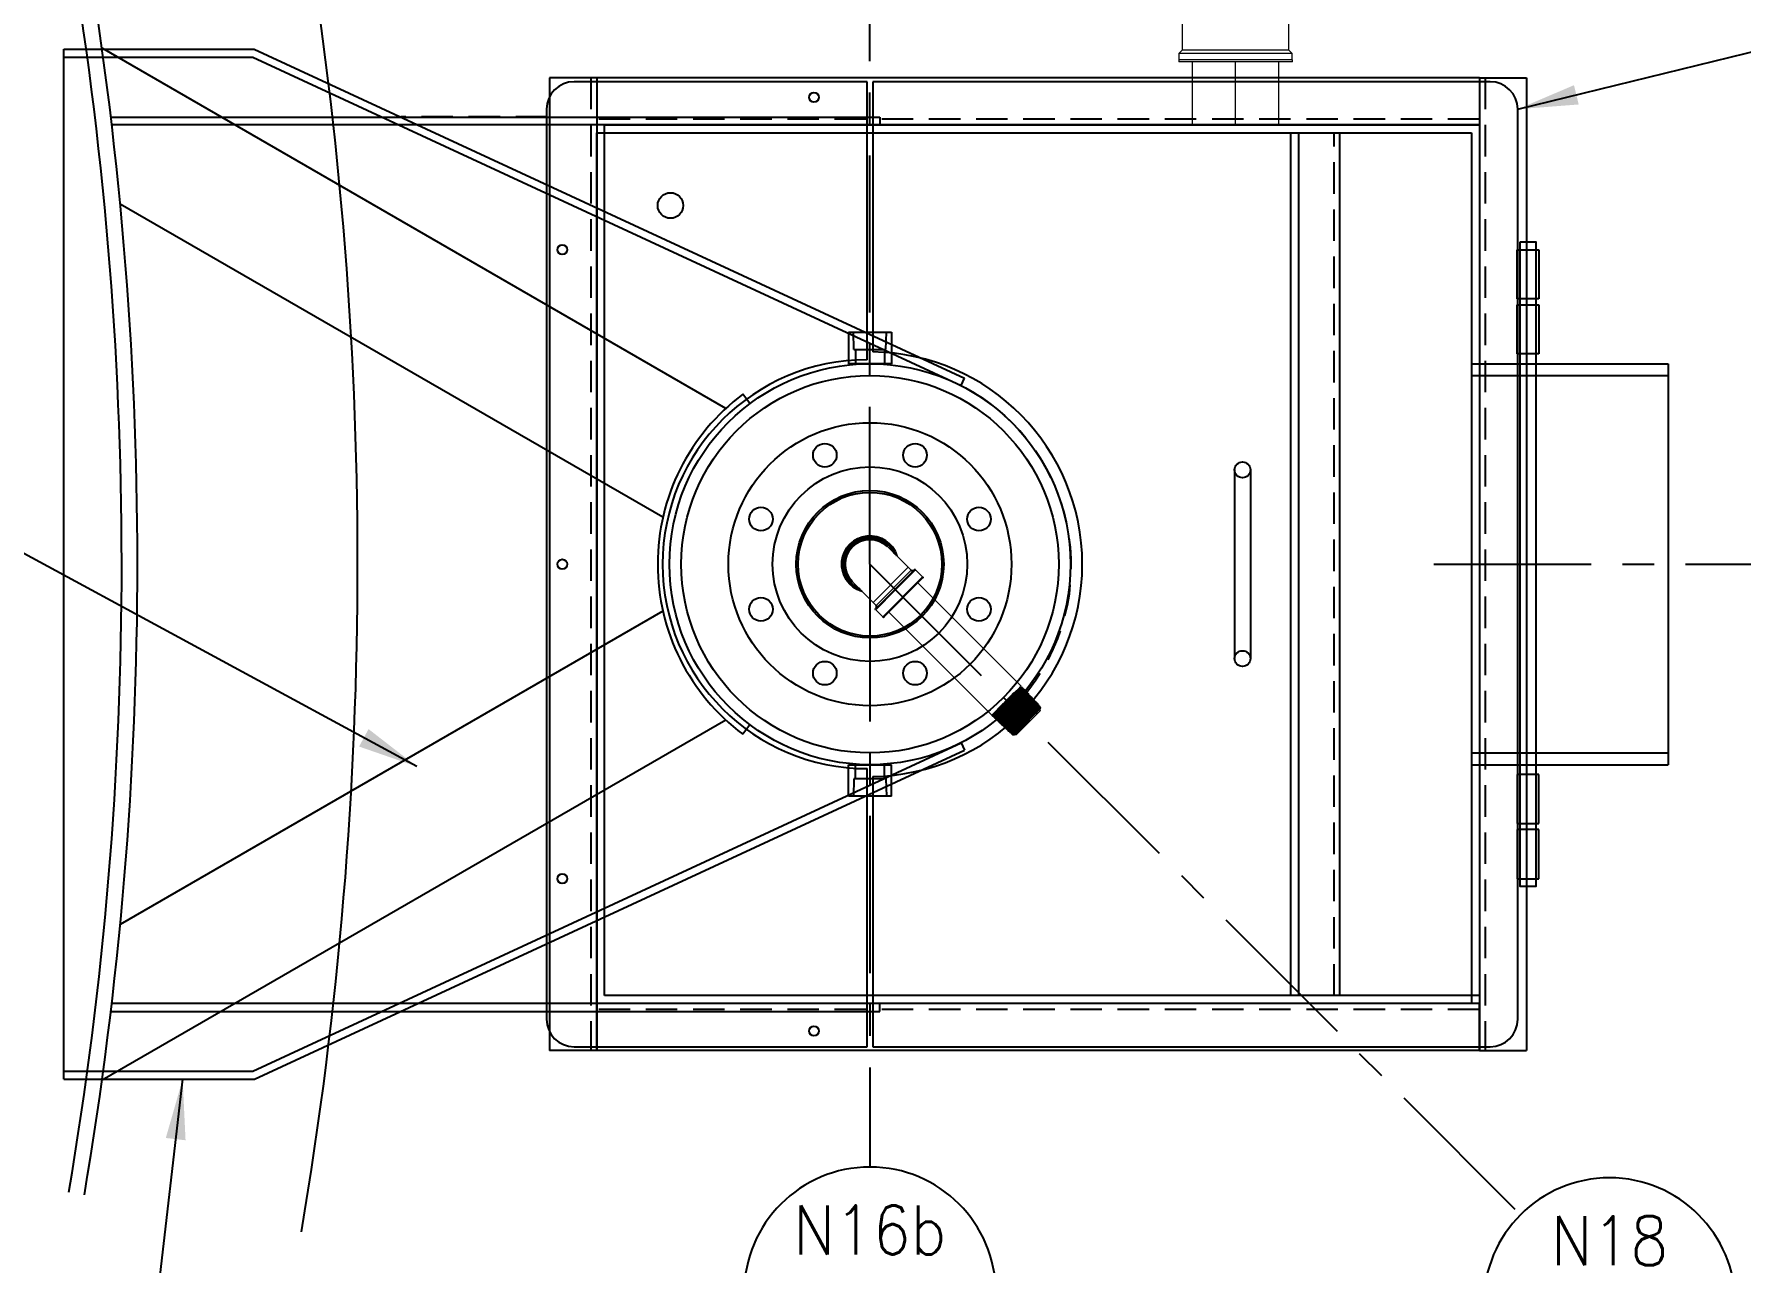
# Model space of a CAD drawing. Extents: x -36 to 1116, y 36 to 900.
# Drawn here: x 86 to 248.8, y 705 to 822.2 of the extents above; entities that cross this region are included whole.
import ezdxf
from ezdxf.enums import TextEntityAlignment as Align

# ---------------------------------------------------------------- set-up
doc = ezdxf.new("R2010")
doc.units = 0
doc.header["$LTSCALE"] = 12
doc.header["$MEASUREMENT"] = 0
doc.linetypes.add('CENTER', pattern=[2, 1.25, -0.25, 0.25, -0.25])
doc.linetypes.add('HIDDEN', pattern=[0.375, 0.25, -0.125])
doc.layers.get('0').update_dxf_attribs({"linetype": 'CONTINUOUS'})
for name, color, linetype in [('1.25x1.25x.25', 34, 'CONTINUOUS'), ('10 PIPE', 7, 'CONTINUOUS'), ('12 PIPE', 7, 'CONTINUOUS'), ('3-4-THRDCPLG', 14, 'CONTINUOUS'), ('4T-150-RFSO', 14, 'CONTINUOUS'), ('CENTER', 6, 'CENTER'), ('COVER', 3, 'CONTINUOUS'), ('DIM', 1, 'CONTINUOUS'), ('HANDLE', 2, 'CONTINUOUS'), ('SHELL', 40, 'CONTINUOUS')]:
    doc.layers.add(name, color=color, linetype=linetype)
doc.layers.add('AM_0', color=7, linetype='CONTINUOUS', lineweight=30)
doc.layers.add('AM_3', color=6, linetype='HIDDEN', lineweight=25)
doc.styles.add('ROMANS', font='ROMANS.shx', dxfattribs={"width": 0.85, "height": 5.76})
doc.styles.get("Standard").update_dxf_attribs({"font": 'sanss___.ttf'})
doc.dimstyles.get("Standard").update_dxf_attribs({"dimtxt": 0.18, "dimasz": 0.18, "dimexe": 0.18, "dimexo": 0.0625, "dimgap": 0.09, "dimtad": 0, "dimtih": 1, "dimtoh": 1, "dimdec": 4, "dimzin": 0, "dimdsep": 46, "dimtxsty": 'Standard', "dimcen": 0.09, "dimadec": 0, "dimazin": 0, "dimtfac": 1, "dimtdec": 4, "dimtofl": 0, "dimtmove": 0, "dimatfit": 3, "dimfxl": 1, "dimtolj": 1, "dimtzin": 0, "dimarcsym": 0})

# ---------------------------------------------------------------- blocks, each defined once
blk = doc.blocks.new('Nozzle Callout')
blk.add_line((0.25, 0), (-0.25, 0))
blk.add_circle((0, 0), 0.25)
at = {"style": 'ROMANS', "width": 0.9}
for tag, p in [('NZ-ID', (0, 0.125)), ('NZ-SZ', (0, -0.125))]:
    blk.add_attdef(tag, text='', height=0.0975, dxfattribs=at).set_placement(p, align=Align.MIDDLE)
blk = doc.blocks.new('04T')
at = {"layer": '4T-150-RFSO'}
for centre, radius in [((0, 0), 4.5), ((-1.435, 3.465), 0.375), ((1.435, 3.465), 0.375), ((0, 0), 3.094), ((0, 0), 2.285), ((-3.465, 1.435), 0.375), ((3.465, 1.435), 0.375), ((-3.465, -1.435), 0.375), ((3.465, -1.435), 0.375), ((-1.435, -3.465), 0.375), ((1.435, -3.465), 0.375)]:
    blk.add_circle(centre, radius, dxfattribs=at)
at = {"layer": 'SHELL'}
blk.add_circle((0, 0), 2.344, dxfattribs=at)
blk = doc.blocks.new('A$Cff0bea57')
at = {"layer": '3-4-THRDCPLG'}
for p, q in [((-0.688, 1), (-0.688, 0)), ((-0.688, 1), (0.688, 1)), ((-0.508, 0.454), (-0.525, 1)), ((0.508, 0.454), (0.525, 1)), ((0.688, 1), (0.688, 0)), ((0.688, 0), (-0.688, 0)), ((-0.508, 0.454), (0.508, 0.454)), ((-0.461, 0.454), (-0.461, 0)), ((0.461, 0.454), (0.461, 0))]:
    blk.add_line(p, q, dxfattribs=at)

msp = doc.modelspace()

# ---------------------------------------------------------------- linework, layer by layer
at = {"layer": '1.25x1.25x.25'}
for p, q in [((135.18812, 818.06496), (135.18812, 725.25246)), ((139.68812, 818.06496), (135.18812, 818.06496)), ((139.68812, 818.06496), (139.68812, 725.25246)), ((223.87562, 818.06496), (139.68812, 818.06496)), ((223.87562, 818.06496), (223.87562, 725.25246)), ((223.87562, 818.06496), (228.37562, 818.06496)), ((228.37562, 818.06496), (228.37562, 725.25246)), ((223.87562, 813.56496), (139.68812, 813.56496)), ((223.87562, 729.75246), (139.68812, 729.75246)), ((139.68812, 725.25246), (139.68812, 729.75246)), ((223.87562, 725.25246), (223.87562, 729.75246)), ((139.68812, 725.25246), (135.18812, 725.25246)), ((223.87562, 725.25246), (139.68812, 725.25246)), ((223.87562, 725.25246), (228.37562, 725.25246))]:
    msp.add_line(p, q, dxfattribs=at)
at = {"layer": '1.25x1.25x.25', "linetype": 'HIDDEN'}
for p, q in [((139.12562, 818.06496), (139.12562, 725.25246)), ((224.43812, 818.06496), (224.43812, 725.25246)), ((223.87562, 814.12746), (139.68812, 814.12746)), ((223.87562, 729.18996), (139.68812, 729.18996))]:
    msp.add_line(p, q, dxfattribs=at)
at = {"layer": '10 PIPE'}
for p, q in [((154.29935, 786.97648), (153.62575, 787.87752)), ((154.29935, 756.34094), (153.62575, 755.4399))]:
    msp.add_line(p, q, dxfattribs=at)
for radius in [19.125, 18]:
    msp.add_circle((165.75062, 771.65871), radius, dxfattribs=at)
msp.add_arc((165.75062, 771.65871), 20.25, 126.7810888, 233.2189112, dxfattribs=at)
at = {"layer": '12 PIPE'}
for p, q in [((223.12562, 790.78371), (241.87562, 790.78371)), ((223.12562, 789.65871), (241.87562, 789.65871)), ((241.87562, 790.78371), (241.87562, 752.53371)), ((223.12562, 753.65871), (241.87562, 753.65871)), ((223.12562, 752.53371), (241.87562, 752.53371))]:
    msp.add_line(p, q, dxfattribs=at)
at = {"layer": 'AM_0', "lineweight": 18}
for p, q in [((195.53702, 830.858), (195.53702, 820.69753)), ((205.71422, 820.69753), (205.71422, 830.858)), ((195.53702, 820.69753), (195.21756, 820.37807)), ((205.71422, 820.69753), (195.53702, 820.69753)), ((206.03369, 820.37807), (205.71422, 820.69753)), ((195.21156, 819.78511), (195.21156, 819.58946)), ((206.03969, 819.78511), (195.21156, 819.78511)), ((206.03969, 819.58946), (195.21156, 819.58946)), ((195.21756, 820.37807), (195.21756, 819.78511)), ((206.03369, 820.37807), (195.21756, 820.37807)), ((196.50062, 813.56496), (196.50062, 819.58946)), ((200.62562, 813.56496), (200.62562, 819.58946)), ((204.75062, 813.56496), (204.75062, 819.58946)), ((206.03369, 819.78511), (206.03369, 820.37807)), ((206.03969, 819.58946), (206.03969, 819.78511)), ((169.39835, 771.36479), (167.42753, 773.33561)), ((169.39835, 771.36479), (166.04454, 768.01098)), ((166.30111, 767.43622), (169.97311, 771.10823)), ((166.33293, 767.7226), (169.68673, 771.07641)), ((166.96932, 766.64073), (170.76861, 770.44001)), ((170.76861, 770.31273), (167.0966, 766.64073)), ((170.10039, 771.10823), (168.20075, 769.20858)), ((169.68673, 771.07641), (169.39835, 771.36479)), ((170.76861, 770.44001), (170.10039, 771.10823)), ((164.07372, 769.9818), (166.04454, 768.01098)), ((168.20075, 769.20858), (166.30111, 767.30894)), ((180.16606, 760.03281), (170.32737, 769.8715)), ((166.04454, 768.01098), (166.33293, 767.7226)), ((166.30111, 767.30894), (166.96932, 766.64073)), ((167.53784, 767.08196), (177.37652, 757.24328)), ((179.38762, 759.25438), (178.45826, 758.32502)), ((179.38762, 759.25438), (180.16606, 760.03281)), ((180.10466, 759.84638), (180.08216, 759.86888)), ((180.28333, 759.65616), (180.26086, 759.67863)), ((180.28944, 759.89507), (180.29286, 759.89733)), ((180.31319, 759.87622), (180.29372, 759.89695)), ((180.31338, 759.87512), (180.31059, 759.87378)), ((180.46205, 759.46594), (180.43959, 759.4884)), ((180.49189, 759.68604), (180.47251, 759.70666)), ((180.64079, 759.27578), (180.61834, 759.29823)), ((180.64724, 759.51275), (180.64343, 759.5014)), ((180.67069, 759.49575), (180.65121, 759.51648)), ((180.81952, 759.08554), (180.79704, 759.10802)), ((180.8269, 759.32348), (180.83005, 759.32487)), ((180.84942, 759.30553), (180.8299, 759.3263)), ((180.9982, 758.89532), (180.97575, 758.91777)), ((181.02806, 759.11541), (181.00868, 759.13603)), ((181.02827, 759.11439), (181.02569, 759.11318)), ((181.17695, 758.70513), (181.1545, 758.72758)), ((181.20676, 758.92522), (181.18727, 758.94596)), ((181.361, 758.7508), (181.36398, 758.74914)), ((181.38557, 758.73491), (181.36612, 758.75561)), ((177.37652, 757.24328), (178.45826, 758.32502)), ((177.41731, 757.20494), (177.43806, 757.18546)), ((177.60758, 757.02617), (177.62829, 757.00671)), ((177.60858, 757.03148), (177.61232, 757.03121)), ((177.635, 757.2384), (177.65746, 757.21594)), ((177.82523, 757.05971), (177.8477, 757.03724)), ((181.96993, 757.6598), (179.72047, 755.41034)), ((181.35567, 758.51496), (181.33322, 758.53741)), ((181.53437, 758.32471), (181.51191, 758.34717)), ((181.5406, 758.56374), (181.5439, 758.5659)), ((181.56429, 758.54471), (181.54475, 758.56551)), ((181.71308, 758.13451), (181.69064, 758.15694)), ((181.74295, 758.35457), (181.72354, 758.37522)), ((181.89185, 757.94432), (181.86939, 757.96678)), ((181.89839, 758.18142), (181.89479, 758.17029)), ((181.92165, 758.16438), (181.90224, 758.18504)), ((181.99899, 757.68887), (181.96993, 757.6598)), ((181.99899, 757.68887), (182.00789, 757.97473)), ((177.79765, 756.84758), (177.81848, 756.82801)), ((177.81167, 756.87141), (177.79826, 756.84822)), ((177.988, 756.66872), (178.00857, 756.64939)), ((178.01017, 756.64918), (178.01843, 756.65139)), ((178.01542, 756.88096), (178.03789, 756.85849)), ((178.17771, 756.49095), (178.18003, 756.49215)), ((178.1781, 756.4901), (178.19886, 756.4706)), ((178.20048, 756.47051), (178.20874, 756.47272)), ((178.20561, 756.70222), (178.22807, 756.67976)), ((178.36839, 756.31131), (178.38912, 756.29183)), ((178.37407, 756.32414), (178.37261, 756.3158)), ((178.39099, 756.29185), (178.39925, 756.29406)), ((178.39584, 756.52354), (178.41829, 756.50109)), ((178.55857, 756.13261), (178.57929, 756.11314)), ((178.58133, 756.11315), (178.58959, 756.11536)), ((178.58605, 756.34482), (178.60852, 756.32236)), ((178.74875, 755.95391), (178.7694, 755.93451)), ((178.77121, 755.93436), (178.77947, 755.93657)), ((178.77622, 756.16607), (178.79869, 756.1436)), ((178.93902, 755.77514), (178.95968, 755.75572)), ((178.93993, 755.78035), (178.94362, 755.78004)), ((178.96645, 755.98735), (178.98889, 755.96492)), ((179.12909, 755.59654), (179.14993, 755.57696)), ((179.14256, 755.61981), (179.12968, 755.59717)), ((179.15667, 755.80867), (179.17913, 755.78622)), ((179.31943, 755.41769), (179.34, 755.39837)), ((179.34686, 755.62992), (179.36931, 755.60747)), ((179.53703, 755.4512), (179.56009, 755.42814)), ((179.55734, 755.40526), (179.72047, 755.41034))]:
    msp.add_line(p, q, dxfattribs=at)
at = {"layer": 'AM_0', "flags": 128}
for points in [[(177.44164, 757.18927), (177.43787, 757.18788), (177.46143, 757.22125), (177.52497, 757.29479), (177.62294, 757.40258), (177.75811, 757.54775), (177.91894, 757.71838), (178.10996, 757.91941), (178.28939, 758.10745), (178.48397, 758.3108), (178.68101, 758.5164), (178.88471, 758.72891), (179.10866, 758.96257), (179.32949, 759.19351), (179.38762, 759.25438)], [(179.50837, 759.37513), (179.18819, 759.03967), (178.84061, 758.67683), (178.53901, 758.36214), (178.25005, 758.0601), (177.9884, 757.78535), (177.76722, 757.55109), (177.59787, 757.36866), (177.489, 757.2467), (177.44622, 757.19083), (177.45602, 757.19567)], [(177.63292, 757.01164), (177.63018, 757.01362), (177.66415, 757.05763), (177.7348, 757.13804), (177.844, 757.25729), (177.98248, 757.40554), (178.15407, 757.58716), (178.34424, 757.78712), (178.55833, 758.01123), (178.77823, 758.24092), (179.01013, 758.48283), (179.23442, 758.71691), (179.45741, 758.94992), (179.66025, 759.16255), (179.84863, 759.36095), (180.00658, 759.52869), (180.13852, 759.67064), (180.2332, 759.77513), (180.29324, 759.84517), (180.31185, 759.87284)], [(180.07478, 759.86005), (180.06313, 759.83952), (179.98436, 759.74767), (179.84818, 759.5984), (179.66161, 759.39874), (179.43431, 759.15835), (179.1778, 758.88876), (178.90513, 758.603), (178.6301, 758.31488), (178.36664, 758.03834), (178.12813, 757.78674), (177.92662, 757.57214), (177.77246, 757.4049), (177.67356, 757.29291), (177.63506, 757.24132), (177.64036, 757.24376)], [(180.30248, 759.85752), (180.29927, 759.84758), (180.22535, 759.76057), (180.08778, 759.60991), (179.8936, 759.40264), (179.65283, 759.14879), (179.37771, 758.86058), (179.08215, 758.55193), (178.78114, 758.23783), (178.48985, 757.93346), (178.22307, 757.65359), (177.99425, 757.41169), (177.81503, 757.21938), (177.69467, 757.08593), (177.6393, 757.01747), (177.64677, 757.01727)], [(180.1012, 759.84292), (180.08619, 759.81647), (180.00742, 759.72461), (179.87124, 759.57534), (179.68467, 759.37568), (179.45737, 759.1353), (179.20086, 758.8657), (178.92818, 758.57994), (178.65315, 758.29182), (178.3897, 758.01528), (178.15119, 757.76368), (177.94967, 757.54908), (177.79552, 757.38184), (177.69662, 757.26985), (177.65812, 757.21827), (177.65883, 757.21859)], [(177.82234, 756.83212), (177.82527, 756.84241), (177.86761, 756.89445), (177.94922, 756.98616), (178.06325, 757.1099), (178.21271, 757.26946), (178.38506, 757.45153), (178.58498, 757.66154), (178.79571, 757.88197), (179.02299, 758.11936), (179.24779, 758.35386), (179.47625, 758.59243), (179.68923, 758.81512), (179.89254, 759.02853), (180.06913, 759.21483), (180.22378, 759.37958), (180.34351, 759.50902), (180.43147, 759.60708), (180.48026, 759.66558), (180.48731, 759.67924)], [(180.25269, 759.66945), (180.25002, 759.65998), (180.18304, 759.57991), (180.05793, 759.44172), (179.88111, 759.25181), (179.66174, 759.01935), (179.411, 758.75552), (179.14159, 758.47303), (178.86722, 758.18556), (178.60173, 757.90699), (178.35863, 757.65081), (178.15022, 757.42931), (177.98711, 757.25311), (177.87777, 757.13068), (177.82778, 757.0676), (177.83278, 757.06725)], [(180.48234, 759.66833), (180.48451, 759.66638), (180.42351, 759.5923), (180.29814, 759.45383), (180.11485, 759.25746), (179.88303, 759.01255), (179.61457, 758.731), (179.32301, 758.42636), (179.02314, 758.1134), (178.73009, 757.80727), (178.45871, 757.52279), (178.22274, 757.27374), (178.0341, 757.07201), (177.90254, 756.92736), (177.83481, 756.84654), (177.83457, 756.83616)], [(180.2766, 759.64944), (180.27308, 759.63692), (180.2061, 759.55686), (180.08099, 759.41866), (179.90417, 759.22875), (179.68479, 758.99629), (179.43406, 758.73246), (179.16465, 758.44997), (178.89027, 758.16251), (178.62479, 757.88393), (178.38169, 757.62775), (178.17328, 757.40625), (178.01017, 757.23006), (177.90082, 757.10762), (177.85084, 757.04455), (177.8534, 757.04436)], [(178.0088, 756.64964), (178.02206, 756.67259), (178.07501, 756.73553), (178.16281, 756.83315), (178.28795, 756.96828), (178.43971, 757.12985), (178.62238, 757.32253), (178.82046, 757.53041), (179.03954, 757.7595), (179.26107, 757.99083), (179.4913, 758.23107), (179.71076, 758.46032), (179.92562, 758.6852), (180.1177, 758.88707), (180.29239, 759.07178), (180.43488, 759.22405), (180.54911, 759.34832), (180.62536, 759.43434), (180.66567, 759.48468), (180.66603, 759.48927)], [(180.66377, 759.48107), (180.6672, 759.48263), (180.60855, 759.40925), (180.46833, 759.25432), (180.25588, 759.02714), (179.98491, 758.74145), (179.67283, 758.41465), (179.33967, 758.06676), (179.00671, 757.71908), (178.69522, 757.39287), (178.42519, 757.10811), (178.21389, 756.8821), (178.07496, 756.72844), (178.01759, 756.65635), (178.02868, 756.66165)], [(180.43255, 759.47998), (180.43459, 759.47811), (180.37945, 759.40988), (180.26552, 759.28287), (180.09872, 759.10298), (179.88761, 758.87878), (179.64305, 758.62113), (179.3774, 758.3424), (179.10417, 758.05609), (178.83719, 757.77601), (178.58999, 757.51573), (178.37513, 757.28778), (178.20349, 757.10305), (178.08396, 756.97044), (178.02271, 756.8961), (178.0229, 756.88843)], [(180.45426, 759.45815), (180.45765, 759.45506), (180.40251, 759.38682), (180.28858, 759.25981), (180.12178, 759.07992), (179.91067, 758.85572), (179.6661, 758.59807), (179.40046, 758.31934), (179.12723, 758.03303), (178.86025, 757.75296), (178.61305, 757.49267), (178.39819, 757.26472), (178.22654, 757.07999), (178.10702, 756.94738), (178.04577, 756.87304), (178.0459, 756.86769)], [(178.20205, 756.47399), (178.19858, 756.47271), (178.2221, 756.50628), (178.28249, 756.57643), (178.38134, 756.68532), (178.51024, 756.82399), (178.67274, 756.99654), (178.8551, 757.18866), (179.06239, 757.40599), (179.27711, 757.63049), (179.50528, 757.86868), (179.72761, 758.1008), (179.95036, 758.33357), (180.15469, 758.54769), (180.34634, 758.74935), (180.50906, 758.92187), (180.64741, 759.07023), (180.7496, 759.18223), (180.81847, 759.2611), (180.84803, 759.30047), (180.84564, 759.30074)], [(180.60992, 759.29102), (180.61684, 759.29392), (180.56392, 759.22628), (180.43656, 759.0842), (180.24328, 758.87619), (179.9966, 758.61479), (179.7124, 758.31587), (179.40897, 757.99772), (179.10573, 757.67976), (178.82211, 757.38141), (178.57631, 757.12089), (178.38414, 756.914), (178.25801, 756.77315), (178.20632, 756.70673), (178.21313, 756.70974)], [(180.84419, 759.2927), (180.84668, 759.29404), (180.79323, 759.22586), (180.65814, 759.07606), (180.45041, 758.8536), (180.18354, 758.57201), (179.87467, 758.24841), (179.54357, 757.90259), (179.21144, 757.55574), (178.89949, 757.22907), (178.6277, 756.94255), (178.41353, 756.71366), (178.27078, 756.55619), (178.20878, 756.47946), (178.21931, 756.4833)], [(180.63297, 759.26796), (180.63989, 759.27086), (180.58698, 759.20322), (180.45962, 759.06115), (180.26634, 758.85314), (180.01966, 758.59173), (179.73546, 758.29281), (179.43203, 757.97466), (179.12879, 757.6567), (178.84516, 757.35835), (178.59937, 757.09784), (178.4072, 756.89094), (178.28107, 756.75009), (178.22938, 756.68367), (178.23232, 756.68497)], [(178.39394, 756.29695), (178.39102, 756.29885), (178.42317, 756.34072), (178.49429, 756.42193), (178.59839, 756.53574), (178.73819, 756.68564), (178.90197, 756.85912), (179.09415, 757.06141), (179.29862, 757.27559), (179.52097, 757.50803), (179.74255, 757.73932), (179.96943, 757.9763), (180.18259, 758.19917), (180.38785, 758.41454), (180.568, 758.60439), (180.72792, 758.77442), (180.85419, 758.91039), (180.95014, 759.01644), (181.00771, 759.08372), (181.02672, 759.11206)], [(180.78991, 759.10204), (180.79621, 759.10523), (180.74807, 759.04236), (180.62545, 758.90502), (180.43655, 758.7014), (180.19371, 758.44383), (179.91255, 758.14795), (179.61112, 757.8318), (179.30878, 757.51473), (179.02484, 757.21607), (178.77755, 756.95405), (178.58284, 756.74462), (178.45327, 756.60034), (178.39738, 756.52972), (178.40423, 756.53194)], [(181.02589, 759.10518), (180.97754, 759.04211), (180.84762, 758.89746), (180.64466, 758.67977), (180.38189, 758.40229), (180.07626, 758.08193), (179.7473, 757.73825), (179.41607, 757.3923), (179.10376, 757.06526), (178.83031, 756.77709), (178.6133, 756.54536), (178.46678, 756.38412), (178.40028, 756.30289), (178.40986, 756.30468)], [(180.81295, 759.07898), (180.81927, 759.08217), (180.77113, 759.0193), (180.64851, 758.88196), (180.45961, 758.67834), (180.21677, 758.42077), (179.93561, 758.12489), (179.63418, 757.80874), (179.33183, 757.49167), (179.0479, 757.19302), (178.8006, 756.931), (178.60589, 756.72156), (178.47633, 756.57728), (178.42044, 756.50666), (178.42392, 756.50779)], [(178.58289, 756.11696), (178.58544, 756.12666), (178.62792, 756.17914), (178.7056, 756.26663), (178.82065, 756.39168), (178.96323, 756.54407), (179.13735, 756.72819), (179.32823, 756.92887), (179.54125, 757.1519), (179.75836, 757.37881), (179.98571, 757.61617), (180.20404, 757.8443), (180.41952, 758.06979), (180.6139, 758.27396), (180.79264, 758.46272), (180.94058, 758.62045), (181.06184, 758.75174), (181.14609, 758.84577), (181.19562, 758.90533), (181.20257, 758.91877)], [(180.97003, 758.91327), (180.97535, 758.91629), (180.93188, 758.8581), (180.81401, 758.72551), (180.62955, 758.52632), (180.39055, 758.2726), (180.11246, 757.97979), (179.81311, 757.66572), (179.51171, 757.34959), (179.22756, 757.05072), (178.97886, 756.7873), (178.78164, 756.57535), (178.6487, 756.42769), (178.58873, 756.35299), (178.59514, 756.35391)], [(181.20206, 758.91232), (181.16156, 758.85805), (181.03671, 758.71849), (180.83858, 758.50563), (180.57997, 758.23229), (180.2776, 757.9152), (179.95085, 757.57373), (179.6206, 757.22875), (179.30798, 756.90141), (179.03299, 756.6117), (178.81324, 756.37723), (178.66297, 756.21223), (178.59202, 756.12656), (178.59986, 756.12563)], [(180.99308, 758.8902), (180.9984, 758.89323), (180.95494, 758.83504), (180.83707, 758.70245), (180.65261, 758.50326), (180.41361, 758.24954), (180.13552, 757.95673), (179.83617, 757.64266), (179.53477, 757.32653), (179.25062, 757.02766), (179.00192, 756.76424), (178.8047, 756.55229), (178.67176, 756.40463), (178.61178, 756.32993), (178.61507, 756.3304)], [(178.77001, 755.93517), (178.78282, 755.9577), (178.83306, 756.01769), (178.92158, 756.11626), (179.04084, 756.24529), (179.19412, 756.40861), (179.36844, 756.5927), (179.56865, 756.80295), (179.77785, 757.02192), (180.00188, 757.25598), (180.22182, 757.4857), (180.44384, 757.71775), (180.64918, 757.93287), (180.84359, 758.13731), (181.01062, 758.31412), (181.15492, 758.46844), (181.26423, 758.58754), (181.34156, 758.67489), (181.38024, 758.72337), (181.38068, 758.72801)], [(181.15424, 758.72711), (181.11541, 758.67356), (181.00223, 758.54565), (180.82224, 758.35094), (180.58713, 758.10111), (180.31214, 757.81139), (180.01493, 757.49946), (179.71454, 757.18434), (179.43023, 756.88532), (179.18023, 756.6206), (178.98059, 756.40623), (178.84429, 756.25521), (178.78029, 756.17648), (178.78575, 756.1756)], [(181.37893, 758.72032), (181.34529, 758.67371), (181.2255, 758.53919), (181.03214, 758.33112), (180.77776, 758.06202), (180.47872, 757.74825), (180.15422, 757.40903), (179.82503, 757.06512), (179.51218, 756.73754), (179.23572, 756.44636), (179.01335, 756.20926), (178.85939, 756.04058), (178.78399, 755.95046), (178.78926, 755.94636)], [(181.17359, 758.70176), (181.1773, 758.70405), (181.13847, 758.6505), (181.02529, 758.5226), (180.8453, 758.32788), (180.61019, 758.07805), (180.33519, 757.78833), (180.03799, 757.4764), (179.73759, 757.16129), (179.45329, 756.86226), (179.20329, 756.59754), (179.00365, 756.38318), (178.86735, 756.23215), (178.80335, 756.15343), (178.80659, 756.1529)], [(179.55124, 758.71185), (179.32494, 758.47546), (179.09294, 758.23337)], [(179.66977, 759.21372), (179.46248, 758.99634), (179.23979, 758.76356)], [(179.85752, 758.65497), (179.63841, 758.42571), (179.40987, 758.18715)], [(179.95983, 759.14062), (179.76502, 758.93572), (179.55124, 758.71185)], [(180.01376, 759.57788), (179.85541, 759.40944), (179.66977, 759.21372)], [(180.24087, 759.0585), (180.06035, 758.86789), (179.85752, 758.65497)], [(180.26974, 759.4707), (180.12979, 759.32067), (179.95983, 759.14062)], [(180.23031, 759.81461), (180.14002, 759.71423), (180.01376, 759.57788)], [(180.08163, 759.86688), (180.10694, 759.96146), (180.10984, 759.97231)], [(180.29152, 759.89714), (180.19692, 759.87182), (180.10406, 759.84698)], [(180.512, 758.96646), (180.34745, 758.79183), (180.15747, 758.59176)], [(180.29164, 759.89499), (180.28181, 759.8762), (180.23031, 759.81461)], [(180.51389, 759.35169), (180.3936, 759.22131), (180.24087, 759.0585)], [(180.26048, 759.67724), (180.2858, 759.77183), (180.31111, 759.86642)], [(180.44349, 759.66463), (180.37539, 759.58644), (180.26974, 759.4707)], [(180.47061, 759.70701), (180.37602, 759.6817), (180.28274, 759.65674)], [(180.43908, 759.48652), (180.46439, 759.5811), (180.4897, 759.67568)], [(180.46795, 759.70238), (180.47187, 759.70309), (180.44349, 759.66463)], [(180.77244, 758.86374), (180.62536, 758.70657), (180.45001, 758.52113)], [(180.64929, 759.51678), (180.55471, 759.49147), (180.46146, 759.46653)], [(180.74571, 759.22035), (180.64612, 759.11068), (180.512, 758.96646)], [(180.64343, 759.5014), (180.59805, 759.44593), (180.51389, 759.35169)], [(180.61796, 759.29681), (180.64327, 759.3914), (180.66859, 759.48599)], [(180.82745, 759.32645), (180.73287, 759.30114), (180.64022, 759.27635)], [(181.02151, 758.74965), (180.89322, 758.61127), (180.73411, 758.44208)], [(180.83005, 759.32487), (180.80768, 759.29241), (180.74571, 759.22035)], [(180.96482, 759.0763), (180.88677, 758.98816), (180.77244, 758.86374)], [(180.79655, 759.10618), (180.82185, 759.20076), (180.84717, 759.29535)], [(181.00616, 759.13626), (180.91157, 759.11095), (180.81891, 759.08615)], [(181.00371, 759.13136), (181.00414, 759.12571), (180.96482, 759.0763)], [(180.97532, 758.91617), (181.00063, 759.01077), (181.02594, 759.10536)], [(181.18523, 758.94613), (181.09064, 758.92082), (180.9976, 758.89592)], [(181.25866, 758.62364), (181.15028, 758.50517), (181.00886, 758.35367)], [(181.17095, 758.91927), (181.11506, 758.85329), (181.02151, 758.74965)], [(181.15407, 758.72597), (181.17937, 758.82055), (181.20468, 758.91513)], [(181.18153, 758.94244), (181.18739, 758.94579), (181.17095, 758.91927)], [(181.3642, 758.75599), (181.26961, 758.73067), (181.17635, 758.70572)], [(181.36398, 758.74914), (181.33065, 758.70572), (181.25866, 758.62364)], [(181.33276, 758.53569), (181.35807, 758.63028), (181.38339, 758.72488)], [(177.4454, 757.31288), (177.44231, 757.30133), (177.417, 757.20675)], [(177.4757, 757.28193), (177.42691, 757.22306), (177.42018, 757.20799)], [(177.44812, 757.18765), (177.54272, 757.21297), (177.6373, 757.23828)], [(177.68773, 757.51413), (177.56355, 757.37987), (177.4757, 757.28193)], [(177.65793, 757.21768), (177.63262, 757.1231), (177.60731, 757.02852)], [(177.71099, 757.15406), (177.63993, 757.07291), (177.60858, 757.03148)], [(177.63803, 757.00886), (177.73261, 757.03417), (177.82582, 757.05912)], [(177.96222, 757.42546), (177.81953, 757.27269), (177.71099, 757.15406)], [(177.84822, 757.03918), (177.82292, 756.9446), (177.79761, 756.85001)], [(177.95809, 757.038), (177.86567, 756.9355), (177.81167, 756.87141)], [(178.24569, 757.34577), (178.08607, 757.17606), (177.95809, 757.038)], [(178.33176, 757.81518), (178.1347, 757.60803), (177.96222, 757.42546)], [(178.53707, 757.27399), (178.36224, 757.08907), (178.21627, 756.93302)], [(178.83525, 757.20901), (178.64706, 757.01074), (178.4847, 756.83829)], [(179.13904, 757.14964), (178.93946, 756.93998), (178.76245, 756.75288)], [(179.26578, 757.65972), (179.04358, 757.42743), (178.83525, 757.20901)], [(178.963, 755.75926), (178.9594, 755.75792), (178.98154, 755.78978), (179.04225, 755.86058), (179.13641, 755.96446), (179.26648, 756.10462), (179.42152, 756.26938), (179.60573, 756.46368), (179.80365, 756.67132), (180.02069, 756.89846), (180.23865, 757.12612), (180.46349, 757.36106), (180.67636, 757.58364), (180.88308, 757.80046), (181.06632, 757.9934), (181.23103, 758.16822), (181.3634, 758.31029), (181.46693, 758.42393), (181.53294, 758.49965), (181.56303, 758.53984), (181.56083, 758.54019)], [(181.3286, 758.53156), (181.29868, 758.48875), (181.19015, 758.3655), (181.0146, 758.17523), (180.78344, 757.92935), (180.51159, 757.64277), (180.21656, 757.33302), (179.91726, 757.019), (179.63286, 756.71988), (179.38163, 756.45392), (179.17969, 756.23726), (179.04009, 756.08293), (178.97206, 756.00018), (178.9761, 755.99699)], [(181.55662, 758.52939), (181.52869, 758.48904), (181.41398, 758.35961), (181.22539, 758.1563), (180.97524, 757.89142), (180.67959, 757.58105), (180.35742, 757.24415), (180.02936, 756.90137), (179.71637, 756.57366), (179.43848, 756.28105), (179.21356, 756.0414), (179.05605, 755.86917), (178.97624, 755.77464), (178.97856, 755.76687)], [(181.35413, 758.51342), (181.35591, 758.51459), (181.32174, 758.46569), (181.21321, 758.34244), (181.03765, 758.15217), (180.8065, 757.90629), (180.53465, 757.61971), (180.23962, 757.30997), (179.94032, 756.99594), (179.65592, 756.69682), (179.40469, 756.43086), (179.20275, 756.2142), (179.06315, 756.05988), (178.99512, 755.97713), (178.99787, 755.97495)], [(179.44722, 757.09466), (179.23831, 756.87567), (179.04853, 756.6758)], [(179.58133, 757.61211), (179.35517, 757.37586), (179.13904, 757.14964)], [(179.1544, 755.58171), (179.15149, 755.5834), (179.18365, 755.62556), (179.25127, 755.70299), (179.35623, 755.81795), (179.48953, 755.96106), (179.65492, 756.13645), (179.83834, 756.32968), (180.04498, 756.54632), (180.25731, 756.76846), (180.48134, 757.00249), (180.6981, 757.22906), (180.91371, 757.45467), (181.10991, 757.66067), (181.29221, 757.85298), (181.44515, 758.01572), (181.57301, 758.1536), (181.66488, 758.25525), (181.72328, 758.32368), (181.74315, 758.35333), (181.74024, 758.35202)], [(181.50611, 758.34032), (181.48164, 758.30364), (181.37779, 758.18507), (181.20665, 757.99921), (180.97944, 757.75728), (180.71081, 757.47392), (180.41802, 757.16641), (180.11988, 756.85354), (179.83547, 756.55441), (179.58305, 756.28727), (179.37887, 756.06837), (179.2361, 755.91087), (179.16409, 755.82414), (179.16615, 755.81815)], [(181.73371, 758.3375), (181.71173, 758.304), (181.60213, 758.17969), (181.41835, 757.98118), (181.17242, 757.72052), (180.88021, 757.41359), (180.56043, 757.07909), (180.23356, 756.7375), (179.92053, 756.40974), (179.64131, 756.11581), (179.41387, 755.87364), (179.25289, 755.69794), (179.1688, 755.59912), (179.16766, 755.58685)], [(181.53369, 758.32403), (181.5047, 758.28059), (181.40085, 758.16202), (181.22971, 757.97615), (181.0025, 757.73422), (180.73387, 757.45086), (180.44107, 757.14335), (180.14294, 756.83049), (179.85853, 756.53136), (179.6061, 756.26421), (179.40193, 756.04531), (179.25916, 755.88782), (179.18715, 755.80108), (179.18865, 755.7967)], [(179.7248, 758.13892), (179.49515, 757.89918), (179.26578, 757.65972)], [(179.33988, 755.39851), (179.33984, 755.40051), (179.35578, 755.42467), (179.46469, 755.55007), (179.57429, 755.66943), (179.71823, 755.82341), (179.88432, 755.99927), (180.07718, 756.20218), (180.28053, 756.41529), (180.50002, 756.64482), (180.71715, 756.87172), (180.93798, 757.10258), (181.14386, 757.31824), (181.34054, 757.52496), (181.5114, 757.7056), (181.6612, 757.86541), (181.7772, 757.99121), (181.86262, 758.08664), (181.91011, 758.14393), (181.91736, 758.1579)], [(179.75852, 757.0428), (179.54243, 756.81662), (179.34185, 756.60595)], [(181.91087, 758.14548), (181.89447, 758.11867), (181.78992, 757.9994), (181.61099, 757.80575), (181.36932, 757.54936), (181.08056, 757.24588), (180.76324, 756.91384), (180.43765, 756.57352), (180.12463, 756.24578), (179.84421, 755.95063), (179.61433, 755.70603), (179.45373, 755.53114), (179.36458, 755.42771), (179.35246, 755.40131), (179.35246, 755.40131)], [(181.68299, 758.14797), (181.66427, 758.1182), (181.56513, 758.00434), (181.39844, 757.82292), (181.17517, 757.58493), (180.90977, 757.30481), (180.61929, 756.99961), (180.32237, 756.68796), (180.03804, 756.38891), (179.78452, 756.12067), (179.57814, 755.89956), (179.43226, 755.73896), (179.35639, 755.64837), (179.35597, 755.63903)], [(181.71043, 758.13186), (181.68733, 758.09514), (181.58819, 757.98128), (181.4215, 757.79986), (181.19823, 757.56187), (180.93283, 757.28176), (180.64235, 756.97655), (180.34543, 756.6649), (180.0611, 756.36586), (179.80758, 756.09761), (179.60119, 755.8765), (179.45532, 755.7159), (179.37945, 755.62531), (179.37915, 755.61867)], [(179.89681, 757.56443), (179.66894, 757.32647), (179.44722, 757.09466)], [(181.86126, 757.95765), (181.84663, 757.93249), (181.75212, 757.82325), (181.58992, 757.64634), (181.37063, 757.41232), (181.10849, 757.13546), (180.82037, 756.83262), (180.52473, 756.52226), (180.24055, 756.22335), (179.98604, 755.95411), (179.77753, 755.73088), (179.62856, 755.56719), (179.54889, 755.4728), (179.54557, 755.45973)], [(179.55781, 755.40722), (179.55661, 755.40626), (179.5592, 755.41512), (179.59557, 755.45763), (179.6667, 755.53504), (179.7671, 755.64158), (179.89919, 755.77995), (180.05271, 755.9396), (180.23124, 756.12442), (180.42088, 756.32019), (180.62598, 756.53158), (180.83051, 756.74224), (181.0391, 756.95713), (181.23539, 757.15953), (181.42375, 757.3542), (181.58934, 757.5259), (181.73577, 757.67864), (181.85141, 757.8004), (181.93869, 757.89399), (181.99054, 757.95194), (182.00789, 757.97561), (182.00443, 757.97328)], [(181.88739, 757.93988), (181.86969, 757.90943), (181.77517, 757.80019), (181.61298, 757.62328), (181.39369, 757.38926), (181.13155, 757.1124), (180.84343, 756.80956), (180.54779, 756.4992), (180.26361, 756.20029), (180.00909, 755.93106), (179.80059, 755.70782), (179.65162, 755.54414), (179.57195, 755.44974), (179.56863, 755.43669)], [(180.03645, 758.0874), (179.81072, 757.85159), (179.58133, 757.61211)], [(180.07167, 756.99279), (179.85058, 756.76161), (179.64127, 756.54222)], [(180.15747, 758.59176), (179.94781, 758.37202), (179.7248, 758.13892)], [(180.21094, 757.51539), (179.98361, 757.27798), (179.75852, 757.0428)], [(180.34359, 758.03138), (180.12393, 757.80157), (179.89681, 757.56443)], [(180.45001, 758.52113), (180.25171, 758.31275), (180.03645, 758.0874)], [(180.52244, 757.46373), (180.29789, 757.2291), (180.07167, 756.99279)], [(180.64504, 757.96967), (180.43365, 757.74819), (180.21094, 757.51539)], [(180.73411, 758.44208), (180.54903, 758.24691), (180.34359, 758.03138)], [(180.83007, 757.40821), (180.61049, 757.17848), (180.38538, 756.94334)], [(180.93969, 757.90116), (180.73854, 757.68992), (180.52244, 757.46373)], [(181.00886, 758.35367), (180.83873, 758.17344), (180.64504, 757.96967)], [(181.13267, 757.34764), (180.92018, 757.12506), (180.69837, 756.89317)], [(181.22651, 757.82482), (181.0375, 757.62572), (180.83007, 757.40821)], [(181.27344, 758.25509), (181.11981, 758.09137), (180.93969, 757.90116)], [(181.50455, 757.73969), (181.32944, 757.5545), (181.13267, 757.34764)], [(181.52713, 758.14561), (181.39139, 757.99979), (181.22651, 757.82482)], [(181.48344, 758.48527), (181.39591, 758.38764), (181.27344, 758.25509)], [(181.5426, 758.56573), (181.44801, 758.54042), (181.35508, 758.51556)], [(181.54273, 758.56361), (181.53332, 758.54523), (181.48344, 758.48527)], [(181.76932, 758.02464), (181.65268, 757.89792), (181.50455, 757.73969)], [(181.51152, 758.34569), (181.53682, 758.44027), (181.56214, 758.53486)], [(181.69555, 758.33421), (181.62957, 758.25815), (181.52713, 758.14561)], [(181.72094, 758.3754), (181.62634, 758.35009), (181.53376, 758.32532)], [(181.69015, 758.15509), (181.71546, 758.24969), (181.74077, 758.34429)], [(181.71912, 758.37107), (181.72296, 758.37171), (181.69555, 758.33421)], [(181.8999, 758.18525), (181.80529, 758.15994), (181.71248, 758.13511)], [(181.89479, 758.17029), (181.85088, 758.11629), (181.76932, 758.02464)], [(181.86902, 757.96538), (181.89433, 758.05997), (181.91964, 758.15456)], [(182.00395, 757.97509), (181.98441, 757.96986), (181.88981, 757.94455)], [(177.82868, 756.83023), (177.92328, 756.85555), (178.01602, 756.88036)], [(178.03833, 756.86012), (178.01302, 756.76553), (177.9877, 756.67093)], [(178.02771, 756.72428), (177.99094, 756.67742), (177.99288, 756.67392)], [(178.01836, 756.65138), (178.11295, 756.67669), (178.20619, 756.70164)], [(178.21627, 756.93302), (178.10361, 756.81027), (178.02771, 756.72428)], [(178.25624, 756.58966), (178.19716, 756.52048), (178.17771, 756.49095)], [(178.22842, 756.68106), (178.20311, 756.58646), (178.1778, 756.49187)], [(178.2092, 756.47285), (178.30379, 756.49816), (178.39643, 756.52295)], [(178.4847, 756.83829), (178.35309, 756.69659), (178.25624, 756.58966)], [(178.41868, 756.50254), (178.39338, 756.40796), (178.36807, 756.31337)], [(178.49673, 756.46698), (178.41613, 756.37629), (178.37407, 756.32414)], [(178.39877, 756.29394), (178.49336, 756.31926), (178.58665, 756.34422)], [(178.76245, 756.75288), (178.61337, 756.59371), (178.49673, 756.46698)], [(178.58335, 756.17027), (178.55843, 756.13525), (178.56225, 756.13651)], [(178.60906, 756.32439), (178.58376, 756.2298), (178.55845, 756.13521)], [(178.74851, 756.3556), (178.64739, 756.24439), (178.58335, 756.17027)], [(178.58965, 756.11538), (178.68424, 756.1407), (178.77682, 756.16547)], [(179.04853, 756.6758), (178.88359, 756.50077), (178.74851, 756.3556)], [(178.79919, 756.1455), (178.77388, 756.0509), (178.74857, 755.9563)], [(178.80518, 756.02894), (178.75795, 755.97162), (178.75153, 755.95687)], [(178.77926, 755.93652), (178.87386, 755.96183), (178.96704, 755.98677)], [(179.01079, 756.25472), (178.89035, 756.12419), (178.80518, 756.02894)], [(178.98927, 755.96634), (178.96396, 755.87174), (178.93864, 755.77714)], [(179.03908, 755.89967), (178.97022, 755.82073), (178.93993, 755.78035)], [(178.97009, 755.75797), (179.06468, 755.78329), (179.15728, 755.80806)], [(179.34185, 756.60595), (179.16283, 756.41685), (179.01079, 756.25472)], [(179.28272, 756.16349), (179.14432, 756.015), (179.03908, 755.89967)], [(179.17948, 755.78753), (179.15417, 755.69294), (179.12886, 755.59835)], [(179.28442, 755.78185), (179.19484, 755.68218), (179.14256, 755.61981)], [(179.15971, 755.57907), (179.25431, 755.60438), (179.34748, 755.62931)], [(179.64127, 756.54222), (179.45007, 756.34092), (179.28272, 756.16349)], [(179.56335, 756.08096), (179.40852, 755.91604), (179.28442, 755.78185)], [(179.36981, 755.60934), (179.34451, 755.51475), (179.3192, 755.42017)], [(179.35775, 755.47184), (179.32221, 755.42622), (179.3233, 755.42428)], [(179.33988, 755.39851), (179.34579, 755.39926), (179.35246, 755.40131)], [(179.35041, 755.40048), (179.445, 755.42579), (179.53765, 755.45058)], [(179.5405, 755.67478), (179.43128, 755.55547), (179.35775, 755.47184)], [(179.85164, 756.00608), (179.68206, 755.82642), (179.5405, 755.67478)], [(179.94561, 756.4834), (179.7442, 756.2719), (179.56335, 756.08096)], [(180.25364, 756.42827), (180.0441, 756.20864), (179.85164, 756.00608)], [(180.38538, 756.94334), (180.16151, 756.70938), (179.94561, 756.4834)], [(180.69837, 756.89317), (180.47395, 756.65866), (180.25364, 756.42827)]]:
    msp.add_lwpolyline(points, dxfattribs=at)
at = {"layer": 'AM_0'}
for centre, radius, start, end in [((165.75062, 771.65871), 2.6865, 16.9755372, 253.0244628), ((165.75062, 771.65871), 2.5965, 20.9717619, 249.0282381), ((165.75062, 771.65871), 2.5515, 23.3497484, 246.6502516), ((165.75062, 771.65871), 2.3715, 45, 225), ((169.81401, 771.20369), 0.18, 225, 315), ((170.03675, 771.04459), 0.09, 45, 135), ((170.70497, 770.37637), 0.09, 315, 45), ((166.36474, 767.37258), 0.09, 135, 225), ((166.20565, 767.59532), 0.18, 315, 45), ((167.03296, 766.70436), 0.09, 225, 315), ((740.78079, 220.20589), 778.05698, 136.19685257, 136.29354038), ((249.1518, 690.37779), 98.05306, 136.134816, 136.7884526), ((320.22388, 622.67019), 195.6919, 136.1527753, 136.5120415), ((389.91597, 556.10936), 291.80173, 136.1702817, 136.4183107)]:
    msp.add_arc(centre, radius, start, end, dxfattribs=at)
at = {"layer": 'AM_3'}
msp.add_line((134.96525, 814.32459), (121.00754, 814.32895), dxfattribs=at)
msp.add_arc((165.67139, 771.52266), 19.28177, 318.8840596, 65.0660249, dxfattribs=at)
at = {"layer": 'CENTER'}
for p, q in [((165.75062, 771.65871), (165.75062, 827.21585)), ((165.75062, 771.65871), (165.75062, 714.15106)), ((165.75062, 771.65871), (227.80359, 709.60574)), ((219.53418, 771.65871), (282.87635, 771.65871))]:
    msp.add_line(p, q, dxfattribs=at)
at = {"layer": 'COVER'}
for p, q in [((88.87562, 722.53371), (88.87562, 820.78371)), ((88.87562, 820.78371), (107.05701, 820.78371)), ((152.00109, 786.52521), (92.50098, 820.87761)), ((107.02651, 820.79043), (174.75732, 789.39015)), ((88.87562, 820.03371), (106.87562, 820.03371)), ((106.87562, 820.03371), (174.44187, 788.70971)), ((165.46937, 817.68996), (137.53187, 817.68996)), ((165.46937, 791.15871), (165.46937, 817.68996)), ((166.03187, 817.68996), (166.03187, 791.90676)), ((224.90687, 817.68996), (166.03187, 817.68996)), ((93.34535, 814.31496), (166.68812, 814.31496)), ((134.90687, 815.06496), (134.90687, 728.25246)), ((166.68812, 814.31496), (166.68812, 813.56496)), ((166.68812, 814.31496), (166.68812, 813.56496)), ((227.53187, 728.25246), (227.53187, 815.06496)), ((166.68812, 813.56496), (93.43405, 813.56496)), ((139.68812, 729.75246), (139.68812, 812.81496)), ((139.68812, 812.81496), (223.12562, 812.81496)), ((140.43812, 813.56496), (223.87562, 813.56496)), ((140.43812, 730.50246), (140.43812, 813.56496)), ((205.87562, 812.81496), (205.87562, 730.50246)), ((206.62562, 812.81496), (206.62562, 730.50246)), ((210.5576, 730.50246), (210.5576, 812.81496)), ((223.12562, 812.81496), (223.12562, 729.75246)), ((223.87562, 813.56496), (223.87562, 730.50246)), ((146.00109, 776.1329), (94.23799, 806.01834)), ((227.49278, 796.97121), (227.49278, 801.65871)), ((227.49278, 801.65871), (229.55528, 801.65871)), ((229.55528, 801.65871), (229.55528, 796.97121)), ((229.55528, 796.97121), (227.49278, 796.97121)), ((227.49278, 791.72121), (227.49278, 796.40871)), ((227.49278, 796.40871), (229.55528, 796.40871)), ((229.55528, 796.40871), (229.55528, 791.72121)), ((229.55528, 791.72121), (227.49278, 791.72121)), ((174.44187, 788.70971), (174.75732, 789.39015)), ((146.00109, 767.18451), (94.23799, 737.29907)), ((152.00109, 756.79221), (92.50098, 722.43981)), ((106.87562, 723.28371), (174.44187, 754.6077)), ((107.04102, 722.53371), (174.75732, 753.92727)), ((174.44187, 754.6077), (174.75732, 753.92727)), ((165.46937, 725.62746), (165.46937, 752.15871)), ((166.03187, 751.41066), (166.03187, 725.62746)), ((227.49278, 751.59621), (227.49278, 746.90871)), ((229.55528, 751.59621), (227.49278, 751.59621)), ((229.55528, 746.90871), (229.55528, 751.59621)), ((227.49278, 746.90871), (229.55528, 746.90871)), ((227.49278, 746.34621), (227.49278, 741.65871)), ((229.55528, 746.34621), (227.49278, 746.34621)), ((229.55528, 741.65871), (229.55528, 746.34621)), ((227.49278, 741.65871), (229.55528, 741.65871)), ((166.68812, 729.75246), (93.43405, 729.75246)), ((223.12562, 729.75246), (139.68812, 729.75246)), ((223.87562, 730.50246), (140.43812, 730.50246)), ((166.68812, 729.00246), (166.68812, 729.75246)), ((93.34535, 729.00246), (166.68812, 729.00246)), ((137.53187, 725.62746), (165.46937, 725.62746)), ((166.03187, 725.62746), (224.90687, 725.62746)), ((88.87562, 723.28371), (106.87562, 723.28371)), ((88.87562, 722.53371), (107.04102, 722.53371))]:
    msp.add_line(p, q, dxfattribs=at)
at = {"layer": 'COVER', "linetype": 'HIDDEN'}
msp.add_line((210.02727, 730.50246), (210.02727, 812.81496), dxfattribs=at)
at = {"layer": 'COVER'}
msp.add_lwpolyline([(227.77403, 802.40871), (229.27403, 802.40871), (229.27403, 740.90871), (227.77403, 740.90871)], close=True, dxfattribs=at)
for centre, radius in [((160.40687, 816.18996), 0.46875), ((146.71937, 805.87746), 1.21875), ((136.40687, 801.65871), 0.46875), ((136.40687, 771.65871), 0.46875), ((136.40687, 741.65871), 0.46875), ((160.40687, 727.12746), 0.46875)]:
    msp.add_circle(centre, radius, dxfattribs=at)
for centre, radius, start, end in [((137.53187, 815.06496), 2.625, 90, 180), ((224.90687, 815.06496), 2.625, 0, 90), ((165.46937, 771.65871), 19.5, 90, 270), ((165.75062, 771.65871), 20.25, 270.7958003, 89.2041997), ((137.53187, 728.25246), 2.625, 180, 270), ((224.90687, 728.25246), 2.625, 270, 0)]:
    msp.add_arc(centre, radius, start, end, dxfattribs=at)
at = {"layer": 'HANDLE'}
for p, q in [((200.53187, 780.65871), (200.53187, 762.65871)), ((202.03187, 780.65871), (202.03187, 762.65871))]:
    msp.add_line(p, q, dxfattribs=at)
for centre in [(201.28187, 780.65871), (201.28187, 762.65871)]:
    msp.add_circle(centre, 0.75, dxfattribs=at)
at = {"layer": 'SHELL'}
for points in [[(89.33898, 711.74198, 0.084375269), (89.28708, 831.88081)], [(90.81789, 711.49128, 0.084375269), (90.76577, 832.13278)]]:
    msp.add_lwpolyline(points, format="xyb", dxfattribs=at)
msp.add_arc((-264.11856, 771.65871), 381, 350.3789053, 9.6705987, dxfattribs=at)

# ---------------------------------------------------------------- block references
at = {"layer": 'COVER', "xscale": 3, "yscale": 3, "zscale": 3}
msp.add_blockref('A$Cff0bea57', (165.75062, 790.78371), dxfattribs=at)
at = {"layer": 'COVER', "xscale": 3, "yscale": 3, "zscale": 3, "rotation": 180.0000000000001}
for name, p in [('04T', (165.75062, 771.65871)), ('A$Cff0bea57', (165.75062, 752.53371))]:
    msp.add_blockref(name, p, dxfattribs=at)
at = {"layer": 'DIM'}
ref = msp.add_blockref('Nozzle Callout', (165.75062, 702.15106), dxfattribs=dict(at, xscale=-48, yscale=48, zscale=48))
ref.add_attrib('NZ-ID', 'N16b', dxfattribs={"layer": '0', "height": 4.68, "style": 'ROMANS', "width": 0.9}).set_placement((165.75062, 708.15106), align=Align.MIDDLE)
ref.add_attrib('NZ-SZ', '3/4"', dxfattribs={"layer": '0', "height": 4.68, "style": 'ROMANS', "width": 0.9}).set_placement((165.75062, 696.15106), align=Align.MIDDLE)
ref = msp.add_blockref('Nozzle Callout', (236.28888, 701.12046), dxfattribs=dict(at, xscale=-48, yscale=48, zscale=48))
ref.add_attrib('NZ-ID', 'N18', dxfattribs={"layer": '0', "height": 4.68, "style": 'ROMANS', "width": 0.9}).set_placement((236.28888, 707.12046), align=Align.MIDDLE)
ref.add_attrib('NZ-SZ', '1"', dxfattribs={"layer": '0', "height": 4.68, "style": 'ROMANS', "width": 0.9}).set_placement((236.28888, 695.12046), align=Align.MIDDLE)

# ---------------------------------------------------------------- leaders
at = {"layer": 'DIM', "annotation_type": 0, "has_hookline": 1}
for points, hookline_direction, text_width in [([(227.53187, 815.06496), (268.14935, 825.01604)], 0, 56.65371), ([(122.53811, 752.35238), (66.13661, 782.90915), (60.37661, 782.90915)], 1, 57.35314), ([(100.19334, 722.53371), (95.38482, 681.0814), (89.62482, 681.0814)], 1, 36.37029)]:
    msp.add_leader(points, dimstyle='Standard', override={"dimscale": 48, "dimtxt": 5.76, "dimasz": 0.12, "dimexe": 0.0625, "dimexo": 0.125, "dimgap": 0.1, "dimlfac": 0.333333, "dimzin": 3, "dimlunit": 4, "dimpost": '\\X', "dimtxsty": 'ROMANS', "dimcen": 0}, dxfattribs=dict(at, hookline_direction=hookline_direction, text_width=text_width))

doc.saveas('drawing.dxf')
